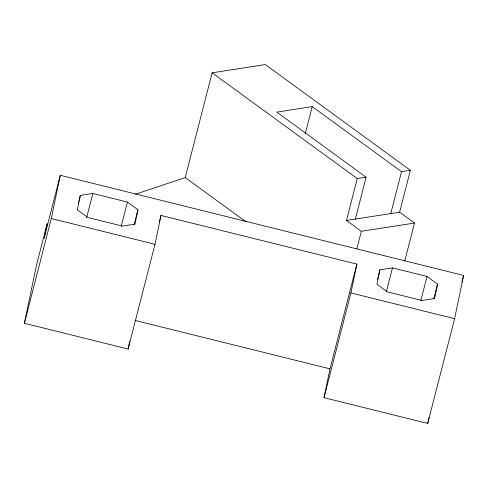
<?xml version="1.0" encoding="UTF-8"?>
<svg xmlns="http://www.w3.org/2000/svg" width="488" height="488" viewBox="0 0 488 488"><rect width="100%" height="100%" fill="white"/><g stroke="black" fill="none" stroke-linecap="round" stroke-linejoin="round"><path stroke-width="0.73" d="M160.997 215.452L155.001 244.293L128.112 349.042L24.4 323.288L36.386 265.6L47.147 223.699L44.146 238.126L60.286 175.277L463.6 275.427L454.609 318.695L427.714 423.438L324.008 397.69L329.998 368.843L356.893 264.093L160.997 215.452L159.295 222.089M24.4 323.288L51.295 218.545L60.286 175.277M80.337 195.42L77.336 209.84L87.864 217.514L122.433 226.096L134.956 224.151L137.952 209.73L127.429 202.062L92.854 193.474L80.337 195.42L79.392 199.098M128.112 349.042L129.649 341.649M324.008 397.69L350.902 292.94L356.893 264.093M379.939 269.821L376.943 284.242L387.466 291.909L422.035 300.492L434.558 298.546L437.559 284.126L427.03 276.458L392.462 267.875L379.939 269.821L378.432 275.702M427.714 423.438L428.946 417.521M78.257 203.508L79.013 200.568M86.626 217.733L92.854 193.474M121.201 226.316L127.429 202.062M134.176 224.431L137.952 209.73M135.353 194.23L185.239 177.565L212.134 72.816L265.265 64.562L410.377 170.3L399.623 212.201L346.492 220.454L357.253 178.559L366.104 177.181L355.349 219.081M305.238 133.803L312.222 106.604L401.526 171.678L410.377 170.3M356.874 248.843L361.376 231.3L414.501 223.046L404.747 261.049M390.766 213.579L401.526 171.678M377.486 279.374L378.054 277.172M386.423 291.397L392.462 267.875M420.802 300.712L427.03 276.458M433.783 298.827L437.559 284.126M461.91 282.003L463.6 275.427M312.222 106.604L276.806 112.112L366.104 177.181M51.295 218.545L155.001 244.293M350.902 292.94L454.609 318.695M134.84 320.384L329.998 368.843M212.134 72.816L357.253 178.559M399.623 212.201L414.501 223.046M346.492 220.454L361.376 231.3M185.239 177.565L246.117 221.918"/></g></svg>
